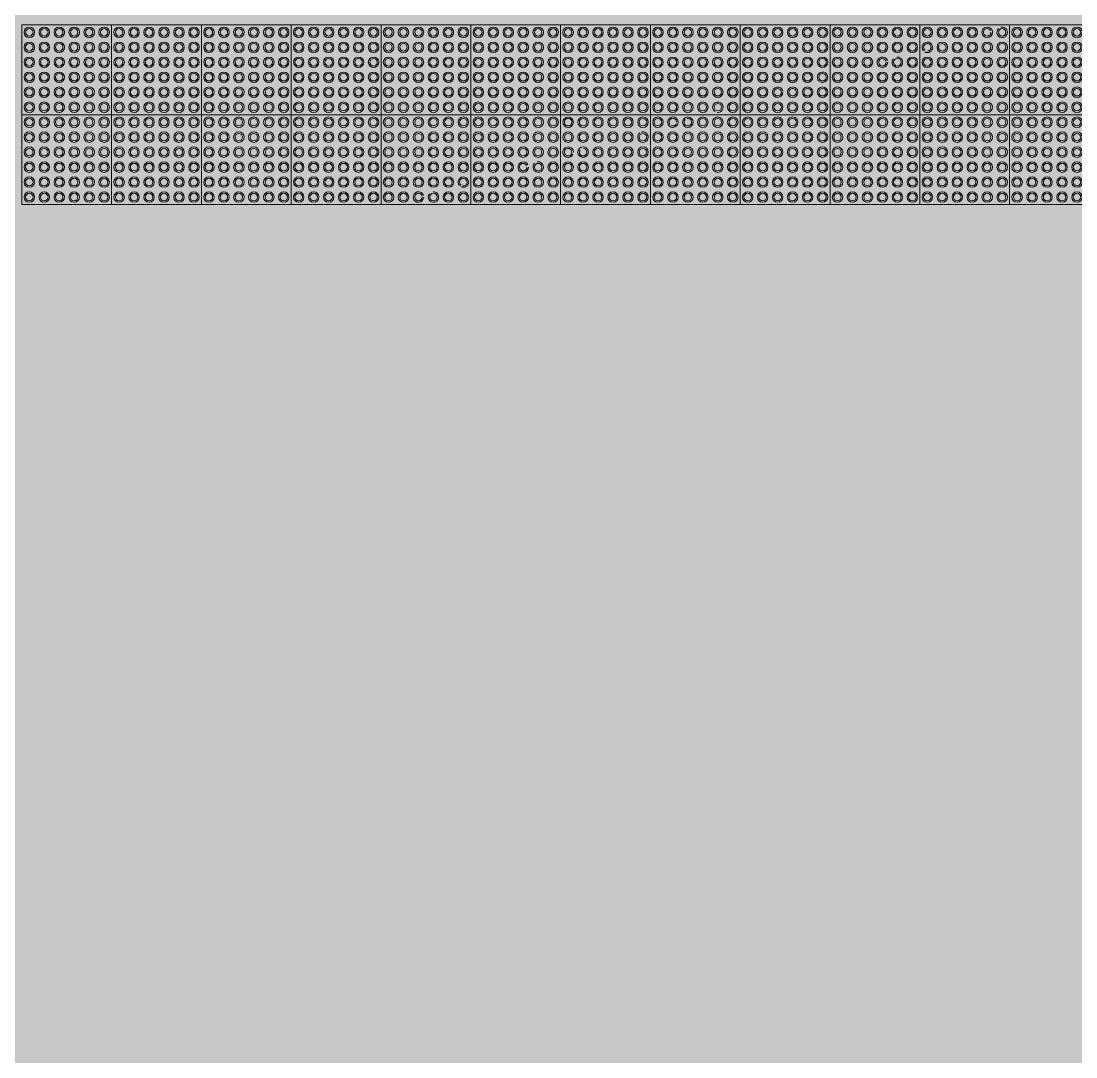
# Model space of a CAD drawing. Header units: millimetres. Extents: x -57519 to 497916, y -349472 to 446842.
# Drawn here: x 384327 to 387851, y 40936 to 44395 of the extents above; entities that cross this region are included whole.
import ezdxf

# ---------------------------------------------------------------- set-up
doc = ezdxf.new("R2010")
doc.units = ezdxf.units.MM
doc.layers.add('A-DETL-GENF', color=92, linetype='Continuous', lineweight=5)
doc.layers.add('A-GENM', color=13, linetype='Continuous', lineweight=5)

# ---------------------------------------------------------------- blocks, each defined once
blk = doc.blocks.new('DLN_Tactile - Hazard warning Tiles-3867762-G_F SINGLE OCCUPANCY DIAGRAM')
at = {"layer": 'A-GENM'}
for p, q in [((150, 150), (-150, 150)), ((-150, 150), (-150, -150)), ((150, -150), (150, 150)), ((-150, -150), (150, -150))]:
    blk.add_line(p, q, dxfattribs=at)
for centre, radius in [((-125, 125), 17.5), ((-75, 125), 17.5), ((-25, 125), 17.5), ((25, 125), 17.5), ((75, 125), 17.5), ((125, 125), 17.5), ((-125, 125), 12.5), ((-75, 125), 12.5), ((-25, 125), 12.5), ((25, 125), 12.5), ((75, 125), 12.5), ((125, 125), 12.5), ((-125, 75), 17.5), ((-125, 75), 12.5), ((-75, 75), 17.5), ((-75, 75), 12.5), ((-25, 75), 17.5), ((-25, 75), 12.5), ((25, 75), 17.5), ((25, 75), 12.5), ((75, 75), 17.5), ((75, 75), 12.5), ((125, 75), 17.5), ((125, 75), 12.5), ((-125, 25), 17.5), ((-125, 25), 12.5), ((-75, 25), 17.5), ((-75, 25), 12.5), ((-25, 25), 17.5), ((-25, 25), 12.5), ((25, 25), 17.5), ((25, 25), 12.5), ((75, 25), 17.5), ((75, 25), 12.5), ((125, 25), 17.5), ((125, 25), 12.5), ((-125, -25), 17.5), ((-125, -25), 12.5), ((-75, -25), 17.5), ((-75, -25), 12.5), ((-25, -25), 17.5), ((-25, -25), 12.5), ((25, -25), 17.5), ((25, -25), 12.5), ((75, -25), 17.5), ((75, -25), 12.5), ((125, -25), 17.5), ((125, -25), 12.5), ((-125, -75), 17.5), ((-125, -75), 12.5), ((-75, -75), 17.5), ((-75, -75), 12.5), ((-25, -75), 17.5), ((-25, -75), 12.5), ((25, -75), 17.5), ((25, -75), 12.5), ((75, -75), 17.5), ((75, -75), 12.5), ((125, -75), 17.5), ((125, -75), 12.5), ((-125, -125), 17.5), ((-125, -125), 12.5), ((-75, -125), 17.5), ((-75, -125), 12.5), ((-25, -125), 17.5), ((-25, -125), 12.5), ((25, -125), 17.5), ((25, -125), 12.5), ((75, -125), 17.5), ((75, -125), 12.5), ((125, -125), 17.5), ((125, -125), 12.5)]:
    blk.add_circle(centre, radius, dxfattribs=at)
blk = doc.blocks.new('DLN_Tactile - Hazard warning Tiles-V786-G_F SINGLE OCCUPANCY DIAGRAM')
at = {"layer": 'A-GENM'}
for p, q in [((150, 150), (-150, 150)), ((-150, 150), (-150, -150)), ((150, -150), (150, 150)), ((-150, -150), (150, -150))]:
    blk.add_line(p, q, dxfattribs=at)
for centre, radius in [((-125, 125), 17.5), ((-75, 125), 17.5), ((-25, 125), 17.5), ((25, 125), 17.5), ((75, 125), 17.5), ((125, 125), 17.5), ((-125, 125), 12.5), ((-75, 125), 12.5), ((-25, 125), 12.5), ((25, 125), 12.5), ((75, 125), 12.5), ((125, 125), 12.5), ((-125, 75), 17.5), ((-125, 75), 12.5), ((-75, 75), 17.5), ((-75, 75), 12.5), ((-25, 75), 17.5), ((-25, 75), 12.5), ((25, 75), 17.5), ((25, 75), 12.5), ((75, 75), 17.5), ((75, 75), 12.5), ((125, 75), 17.5), ((125, 75), 12.5), ((-125, 25), 17.5), ((-125, 25), 12.5), ((-75, 25), 17.5), ((-75, 25), 12.5), ((-25, 25), 17.5), ((-25, 25), 12.5), ((25, 25), 17.5), ((25, 25), 12.5), ((75, 25), 17.5), ((75, 25), 12.5), ((125, 25), 17.5), ((125, 25), 12.5), ((-125, -25), 17.5), ((-125, -25), 12.5), ((-75, -25), 17.5), ((-75, -25), 12.5), ((-25, -25), 17.5), ((-25, -25), 12.5), ((25, -25), 17.5), ((25, -25), 12.5), ((75, -25), 17.5), ((75, -25), 12.5), ((125, -25), 17.5), ((125, -25), 12.5), ((-125, -75), 17.5), ((-125, -75), 12.5), ((-75, -75), 17.5), ((-75, -75), 12.5), ((-25, -75), 17.5), ((-25, -75), 12.5), ((25, -75), 17.5), ((25, -75), 12.5), ((75, -75), 17.5), ((75, -75), 12.5), ((125, -75), 17.5), ((125, -75), 12.5), ((-125, -125), 17.5), ((-125, -125), 12.5), ((-75, -125), 17.5), ((-75, -125), 12.5), ((-25, -125), 17.5), ((-25, -125), 12.5), ((25, -125), 17.5), ((25, -125), 12.5), ((75, -125), 12.5), ((125, -125), 17.5), ((125, -125), 12.5)]:
    blk.add_circle(centre, radius, dxfattribs=at)
for start, end in [(360, 234.1425), (263.5989, 360)]:
    blk.add_arc((75, -125), 17.5, start, end, dxfattribs=at)
blk = doc.blocks.new('DLN_Tactile - Hazard warning Tiles-V787-G_F SINGLE OCCUPANCY DIAGRAM')
at = {"layer": 'A-GENM'}
for p, q in [((150, 150), (-150, 150)), ((-150, 150), (-150, -150)), ((150, -150), (150, 150)), ((-150, -150), (150, -150))]:
    blk.add_line(p, q, dxfattribs=at)
for centre, radius in [((-125, 125), 17.5), ((-75, 125), 17.5), ((-25, 125), 17.5), ((25, 125), 17.5), ((75, 125), 17.5), ((125, 125), 17.5), ((-125, 125), 12.5), ((-75, 125), 12.5), ((-25, 125), 12.5), ((25, 125), 12.5), ((75, 125), 12.5), ((125, 125), 12.5), ((-125, 75), 17.5), ((-125, 75), 12.5), ((-75, 75), 17.5), ((-75, 75), 12.5), ((-25, 75), 17.5), ((-25, 75), 12.5), ((25, 75), 17.5), ((25, 75), 12.5), ((75, 75), 17.5), ((75, 75), 12.5), ((125, 75), 17.5), ((125, 75), 12.5), ((-125, 25), 17.5), ((-125, 25), 12.5), ((-75, 25), 17.5), ((-75, 25), 12.5), ((-25, 25), 17.5), ((-25, 25), 12.5), ((25, 25), 17.5), ((25, 25), 12.5), ((75, 25), 17.5), ((75, 25), 12.5), ((125, 25), 17.5), ((125, 25), 12.5), ((-125, -25), 17.5), ((-125, -25), 12.5), ((-75, -25), 17.5), ((-75, -25), 12.5), ((-25, -25), 17.5), ((-25, -25), 12.5), ((25, -25), 17.5), ((25, -25), 12.5), ((75, -25), 17.5), ((75, -25), 12.5), ((125, -25), 17.5), ((125, -25), 12.5), ((-125, -75), 17.5), ((-125, -75), 12.5), ((-75, -75), 17.5), ((-75, -75), 12.5), ((-25, -75), 17.5), ((-25, -75), 12.5), ((25, -75), 17.5), ((25, -75), 12.5), ((75, -75), 17.5), ((75, -75), 12.5), ((-125, -125), 17.5), ((-125, -125), 12.5), ((-75, -125), 17.5), ((-75, -125), 12.5), ((25, -125), 12.5), ((75, -125), 17.5), ((75, -125), 12.5), ((125, -125), 17.5), ((125, -125), 12.5)]:
    blk.add_circle(centre, radius, dxfattribs=at)
for centre, radius, start, end in [((125, -75), 17.5, 360, 222.7839), ((125, -75), 12.5, 360, 235.8688), ((125, -75), 17.5, 240, 360), ((125, -75), 12.5, 256.6439, 360), ((-25, -125), 17.5, 16.9242, 360), ((-25, -125), 12.5, 12.9764, 360), ((25, -125), 17.5, 139.9393, 360), ((25, -125), 17.5, 360, 93.4775)]:
    blk.add_arc(centre, radius, start, end, dxfattribs=at)
blk = doc.blocks.new('DLN_Tactile - Hazard warning Tiles-V788-G_F SINGLE OCCUPANCY DIAGRAM')
at = {"layer": 'A-GENM'}
for p, q in [((150, 150), (-150, 150)), ((-150, 150), (-150, -150)), ((150, -150), (150, 150)), ((-150, -150), (150, -150))]:
    blk.add_line(p, q, dxfattribs=at)
for centre, radius in [((-125, 125), 17.5), ((-75, 125), 17.5), ((-25, 125), 17.5), ((25, 125), 17.5), ((75, 125), 17.5), ((125, 125), 17.5), ((-125, 125), 12.5), ((-75, 125), 12.5), ((-25, 125), 12.5), ((25, 125), 12.5), ((75, 125), 12.5), ((125, 125), 12.5), ((-125, 75), 17.5), ((-125, 75), 12.5), ((-75, 75), 17.5), ((-75, 75), 12.5), ((-25, 75), 17.5), ((-25, 75), 12.5), ((25, 75), 17.5), ((25, 75), 12.5), ((75, 75), 17.5), ((75, 75), 12.5), ((125, 75), 17.5), ((125, 75), 12.5), ((-125, 25), 17.5), ((-125, 25), 12.5), ((-75, 25), 17.5), ((-75, 25), 12.5), ((-25, 25), 17.5), ((-25, 25), 12.5), ((25, 25), 17.5), ((25, 25), 12.5), ((75, 25), 17.5), ((75, 25), 12.5), ((125, 25), 17.5), ((125, 25), 12.5), ((-125, -25), 17.5), ((-125, -25), 12.5), ((-75, -25), 17.5), ((-75, -25), 12.5), ((-25, -25), 17.5), ((-25, -25), 12.5), ((75, -25), 12.5), ((125, -25), 17.5), ((125, -25), 12.5), ((-125, -75), 17.5), ((-125, -75), 12.5), ((-75, -75), 17.5), ((-75, -75), 12.5), ((-25, -75), 17.5), ((-25, -75), 12.5), ((25, -75), 17.5), ((25, -75), 12.5), ((75, -75), 17.5), ((75, -75), 12.5), ((125, -75), 17.5), ((125, -75), 12.5), ((-125, -125), 17.5), ((-125, -125), 12.5), ((-75, -125), 17.5), ((-75, -125), 12.5), ((-25, -125), 17.5), ((-25, -125), 12.5), ((25, -125), 17.5), ((25, -125), 12.5), ((75, -125), 17.5), ((75, -125), 12.5), ((125, -125), 17.5), ((125, -125), 12.5)]:
    blk.add_circle(centre, radius, dxfattribs=at)
for centre, radius, start, end in [((25, -25), 17.5, 26.1914, 360), ((25, -25), 12.5, 25.9505, 360), ((75, -25), 17.5, 132.9724, 360), ((75, -25), 17.5, 360, 102.7447)]:
    blk.add_arc(centre, radius, start, end, dxfattribs=at)
blk = doc.blocks.new('DLN_Tactile - Hazard warning Tiles-V789-G_F SINGLE OCCUPANCY DIAGRAM')
at = {"layer": 'A-GENM'}
for p, q in [((150, 150), (-150, 150)), ((-150, 150), (-150, -150)), ((150, -150), (150, 150)), ((-150, -150), (150, -150))]:
    blk.add_line(p, q, dxfattribs=at)
for centre, radius in [((-125, 125), 17.5), ((-75, 125), 17.5), ((-25, 125), 17.5), ((25, 125), 17.5), ((75, 125), 17.5), ((125, 125), 17.5), ((-75, 125), 12.5), ((-25, 125), 12.5), ((25, 125), 12.5), ((75, 125), 12.5), ((125, 125), 12.5), ((-125, 75), 17.5), ((-125, 75), 12.5), ((-75, 75), 17.5), ((-75, 75), 12.5), ((-25, 75), 17.5), ((-25, 75), 12.5), ((25, 75), 17.5), ((25, 75), 12.5), ((75, 75), 17.5), ((75, 75), 12.5), ((125, 75), 12.5), ((-75, 25), 17.5), ((-25, 25), 17.5), ((-25, 25), 12.5), ((25, 25), 17.5), ((25, 25), 12.5), ((75, 25), 17.5), ((75, 25), 12.5), ((125, 25), 17.5), ((125, 25), 12.5), ((-125, -25), 17.5), ((-125, -25), 12.5), ((-75, -25), 17.5), ((-75, -25), 12.5), ((-25, -25), 17.5), ((-25, -25), 12.5), ((25, -25), 17.5), ((25, -25), 12.5), ((75, -25), 17.5), ((75, -25), 12.5), ((125, -25), 17.5), ((125, -25), 12.5), ((-125, -75), 17.5), ((-125, -75), 12.5), ((-75, -75), 17.5), ((-75, -75), 12.5), ((-25, -75), 17.5), ((-25, -75), 12.5), ((25, -75), 17.5), ((25, -75), 12.5), ((75, -75), 17.5), ((75, -75), 12.5), ((125, -75), 17.5), ((125, -75), 12.5), ((-125, -125), 17.5), ((-125, -125), 12.5), ((-75, -125), 17.5), ((-75, -125), 12.5), ((-25, -125), 17.5), ((-25, -125), 12.5), ((25, -125), 17.5), ((25, -125), 12.5), ((75, -125), 17.5), ((75, -125), 12.5), ((125, -125), 17.5), ((125, -125), 12.5)]:
    blk.add_circle(centre, radius, dxfattribs=at)
for centre, radius, start, end in [((-125, 125), 12.5, 120, 240), ((-125, 125), 12.5, 240, 360), ((-125, 125), 12.5, 360, 120), ((125, 75), 17.5, 126.0054, 360), ((125, 75), 17.5, 360, 112.0119), ((-125, 25), 17.5, 360, 337.4299), ((-125, 25), 12.5, 360, 226.1151), ((-75, 25), 12.5, 360, 86.0248), ((-125, 25), 12.5, 240, 360), ((-75, 25), 12.5, 145.5422, 360)]:
    blk.add_arc(centre, radius, start, end, dxfattribs=at)
blk = doc.blocks.new('DLN_Tactile - Hazard warning Tiles-V790-G_F SINGLE OCCUPANCY DIAGRAM')
at = {"layer": 'A-GENM'}
for p, q in [((150, 150), (-150, 150)), ((-150, 150), (-150, -150)), ((150, -150), (150, 150)), ((-150, -150), (150, -150))]:
    blk.add_line(p, q, dxfattribs=at)
for centre, radius in [((-125, 125), 17.5), ((-25, 125), 17.5), ((25, 125), 17.5), ((75, 125), 17.5), ((125, 125), 17.5), ((-125, 125), 12.5), ((25, 125), 12.5), ((75, 125), 12.5), ((125, 125), 12.5), ((-125, 75), 17.5), ((-125, 75), 12.5), ((-75, 75), 17.5), ((-75, 75), 12.5), ((-25, 75), 17.5), ((-25, 75), 12.5), ((25, 75), 17.5), ((25, 75), 12.5), ((75, 75), 17.5), ((75, 75), 12.5), ((125, 75), 17.5), ((125, 75), 12.5), ((-125, 25), 17.5), ((-125, 25), 12.5), ((-75, 25), 17.5), ((-75, 25), 12.5), ((-25, 25), 17.5), ((-25, 25), 12.5), ((25, 25), 17.5), ((25, 25), 12.5), ((75, 25), 17.5), ((75, 25), 12.5), ((125, 25), 17.5), ((125, 25), 12.5), ((-125, -25), 17.5), ((-125, -25), 12.5), ((-75, -25), 17.5), ((-75, -25), 12.5), ((-25, -25), 17.5), ((-25, -25), 12.5), ((25, -25), 17.5), ((25, -25), 12.5), ((75, -25), 17.5), ((75, -25), 12.5), ((125, -25), 17.5), ((125, -25), 12.5), ((-125, -75), 17.5), ((-125, -75), 12.5), ((-75, -75), 17.5), ((-75, -75), 12.5), ((-25, -75), 17.5), ((-25, -75), 12.5), ((25, -75), 17.5), ((25, -75), 12.5), ((75, -75), 17.5), ((75, -75), 12.5), ((125, -75), 17.5), ((125, -75), 12.5), ((-125, -125), 17.5), ((-125, -125), 12.5), ((-75, -125), 17.5), ((-75, -125), 12.5), ((-25, -125), 17.5), ((-25, -125), 12.5), ((25, -125), 17.5), ((25, -125), 12.5), ((75, -125), 17.5), ((75, -125), 12.5), ((125, -125), 17.5), ((125, -125), 12.5)]:
    blk.add_circle(centre, radius, dxfattribs=at)
for centre, radius, start, end in [((-75, 125), 17.5, 1.8154, 360), ((-75, 125), 12.5, 360, 216.3613), ((-75, 125), 12.5, 240, 335.2366), ((-25, 125), 12.5, 135.7885, 360), ((-25, 125), 12.5, 360, 98.9988)]:
    blk.add_arc(centre, radius, start, end, dxfattribs=at)
blk = doc.blocks.new('DLN_Tactile - Hazard warning Tiles-V796-G_F SINGLE OCCUPANCY DIAGRAM')
at = {"layer": 'A-GENM'}
for p, q in [((150, 150), (-150, 150)), ((-150, 150), (-150, -150)), ((150, -150), (150, 150)), ((-150, -150), (150, -150))]:
    blk.add_line(p, q, dxfattribs=at)
for centre, radius in [((-125, 125), 17.5), ((-75, 125), 17.5), ((-25, 125), 17.5), ((25, 125), 17.5), ((75, 125), 17.5), ((125, 125), 17.5), ((-125, 125), 12.5), ((-75, 125), 12.5), ((-25, 125), 12.5), ((25, 125), 12.5), ((75, 125), 12.5), ((125, 125), 12.5), ((-125, 75), 17.5), ((-125, 75), 12.5), ((-75, 75), 17.5), ((-75, 75), 12.5), ((-25, 75), 17.5), ((-25, 75), 12.5), ((25, 75), 17.5), ((25, 75), 12.5), ((75, 75), 17.5), ((75, 75), 12.5), ((125, 75), 17.5), ((125, 75), 12.5), ((-125, 25), 17.5), ((-125, 25), 12.5), ((-75, 25), 17.5), ((-75, 25), 12.5), ((-25, 25), 17.5), ((-25, 25), 12.5), ((25, 25), 17.5), ((25, 25), 12.5), ((75, 25), 17.5), ((75, 25), 12.5), ((125, 25), 17.5), ((125, 25), 12.5), ((-125, -25), 17.5), ((-125, -25), 12.5), ((-75, -25), 17.5), ((-75, -25), 12.5), ((-25, -25), 17.5), ((-25, -25), 12.5), ((25, -25), 17.5), ((25, -25), 12.5), ((75, -25), 17.5), ((75, -25), 12.5), ((125, -25), 12.5), ((-125, -75), 17.5), ((-125, -75), 12.5), ((-75, -75), 17.5), ((-75, -75), 12.5), ((25, -75), 17.5), ((75, -75), 17.5), ((75, -75), 12.5), ((125, -75), 17.5), ((125, -75), 12.5), ((-125, -125), 17.5), ((-125, -125), 12.5), ((-75, -125), 17.5), ((-75, -125), 12.5), ((-25, -125), 17.5), ((-25, -125), 12.5), ((25, -125), 17.5), ((25, -125), 12.5), ((75, -125), 17.5), ((75, -125), 12.5), ((125, -125), 17.5), ((125, -125), 12.5)]:
    blk.add_circle(centre, radius, dxfattribs=at)
for centre, radius, start, end in [((125, -25), 17.5, 360, 227.1756), ((125, -25), 17.5, 240, 360), ((-25, -75), 17.5, 11.0826, 360), ((-25, -75), 12.5, 4.7982, 360), ((25, -75), 12.5, 126.0347, 360), ((25, -75), 12.5, 360, 111.9728)]:
    blk.add_arc(centre, radius, start, end, dxfattribs=at)
blk = doc.blocks.new('DLN_Tactile - Hazard warning Tiles-V797-G_F SINGLE OCCUPANCY DIAGRAM')
at = {"layer": 'A-GENM'}
for p, q in [((150, 150), (-150, 150)), ((-150, 150), (-150, -150)), ((150, -150), (150, 150)), ((-150, -150), (150, -150))]:
    blk.add_line(p, q, dxfattribs=at)
for centre, radius in [((-125, 125), 17.5), ((-75, 125), 17.5), ((-25, 125), 17.5), ((25, 125), 17.5), ((75, 125), 17.5), ((125, 125), 17.5), ((-125, 125), 12.5), ((-75, 125), 12.5), ((-25, 125), 12.5), ((25, 125), 12.5), ((75, 125), 12.5), ((125, 125), 12.5), ((-125, 75), 17.5), ((-125, 75), 12.5), ((-75, 75), 17.5), ((-75, 75), 12.5), ((-25, 75), 17.5), ((-25, 75), 12.5), ((25, 75), 17.5), ((25, 75), 12.5), ((75, 75), 17.5), ((75, 75), 12.5), ((125, 75), 17.5), ((125, 75), 12.5), ((-125, 25), 17.5), ((-125, 25), 12.5), ((-75, 25), 17.5), ((-75, 25), 12.5), ((-25, 25), 17.5), ((-25, 25), 12.5), ((75, 25), 12.5), ((125, 25), 17.5), ((125, 25), 12.5), ((-125, -25), 17.5), ((-125, -25), 12.5), ((-75, -25), 17.5), ((-75, -25), 12.5), ((-25, -25), 17.5), ((-25, -25), 12.5), ((25, -25), 17.5), ((25, -25), 12.5), ((75, -25), 17.5), ((75, -25), 12.5), ((125, -25), 17.5), ((125, -25), 12.5), ((-125, -75), 17.5), ((-125, -75), 12.5), ((-75, -75), 17.5), ((-75, -75), 12.5), ((-25, -75), 17.5), ((-25, -75), 12.5), ((25, -75), 17.5), ((25, -75), 12.5), ((75, -75), 17.5), ((75, -75), 12.5), ((125, -75), 17.5), ((125, -75), 12.5), ((-125, -125), 17.5), ((-125, -125), 12.5), ((-75, -125), 17.5), ((-75, -125), 12.5), ((-25, -125), 17.5), ((-25, -125), 12.5), ((25, -125), 17.5), ((25, -125), 12.5), ((75, -125), 17.5), ((75, -125), 12.5), ((125, -125), 17.5), ((125, -125), 12.5)]:
    blk.add_circle(centre, radius, dxfattribs=at)
for centre, radius, start, end in [((25, 25), 17.5, 20.3498, 360), ((25, 25), 12.5, 17.7722, 360), ((75, 25), 17.5, 137.364, 360), ((75, 25), 17.5, 360, 96.9031)]:
    blk.add_arc(centre, radius, start, end, dxfattribs=at)
blk = doc.blocks.new('DLN_Tactile - Hazard warning Tiles-V798-G_F SINGLE OCCUPANCY DIAGRAM')
at = {"layer": 'A-GENM'}
for p, q in [((150, 150), (-150, 150)), ((-150, 150), (-150, -150)), ((150, -150), (150, 147.3)), ((-150, -150), (150, -150))]:
    blk.add_line(p, q, dxfattribs=at)
for centre, radius in [((-125, 125), 17.5), ((-75, 125), 17.5), ((-25, 125), 17.5), ((25, 125), 17.5), ((75, 125), 17.5), ((-125, 125), 12.5), ((-75, 125), 12.5), ((-25, 125), 12.5), ((25, 125), 12.5), ((125, 125), 12.5), ((-75, 75), 17.5), ((-25, 75), 17.5), ((-25, 75), 12.5), ((25, 75), 17.5), ((25, 75), 12.5), ((75, 75), 17.5), ((75, 75), 12.5), ((125, 75), 17.5), ((125, 75), 12.5), ((-125, 25), 17.5), ((-125, 25), 12.5), ((-75, 25), 17.5), ((-75, 25), 12.5), ((-25, 25), 17.5), ((-25, 25), 12.5), ((25, 25), 17.5), ((25, 25), 12.5), ((75, 25), 17.5), ((75, 25), 12.5), ((125, 25), 17.5), ((125, 25), 12.5), ((-125, -25), 17.5), ((-125, -25), 12.5), ((-75, -25), 17.5), ((-75, -25), 12.5), ((-25, -25), 17.5), ((-25, -25), 12.5), ((25, -25), 17.5), ((25, -25), 12.5), ((75, -25), 17.5), ((75, -25), 12.5), ((125, -25), 17.5), ((125, -25), 12.5), ((-125, -75), 17.5), ((-125, -75), 12.5), ((-75, -75), 17.5), ((-75, -75), 12.5), ((-25, -75), 17.5), ((-25, -75), 12.5), ((25, -75), 17.5), ((25, -75), 12.5), ((75, -75), 17.5), ((75, -75), 12.5), ((125, -75), 17.5), ((125, -75), 12.5), ((-125, -125), 17.5), ((-125, -125), 12.5), ((-75, -125), 17.5), ((-75, -125), 12.5), ((-25, -125), 17.5), ((-25, -125), 12.5), ((25, -125), 17.5), ((25, -125), 12.5), ((75, -125), 17.5), ((75, -125), 12.5), ((125, -125), 17.5), ((125, -125), 12.5)]:
    blk.add_circle(centre, radius, dxfattribs=at)
for centre, radius, start, end in [((125, 125), 17.5, 360, 106.1703), ((75, 125), 12.5, 30.7462, 360), ((125, 125), 17.5, 130.3971, 360), ((-125, 75), 17.5, 360, 220.2086), ((-125, 75), 12.5, 360, 232.2634), ((-125, 75), 17.5, 240, 360), ((-125, 75), 12.5, 271.1696, 360), ((-75, 75), 12.5, 151.6905, 360), ((-75, 75), 12.5, 360, 120)]:
    blk.add_arc(centre, radius, start, end, dxfattribs=at)
blk = doc.blocks.new('DLN_Tactile - Hazard warning Tiles-V799-G_F SINGLE OCCUPANCY DIAGRAM')
at = {"layer": 'A-GENM'}
for p, q in [((150, 150), (-150, 150)), ((-150, 147.3), (-150, -150)), ((150, -150), (150, 150)), ((-150, -150), (150, -150))]:
    blk.add_line(p, q, dxfattribs=at)
for centre, radius in [((-125, 125), 17.5), ((-75, 125), 17.5), ((-25, 125), 17.5), ((25, 125), 17.5), ((75, 125), 17.5), ((125, 125), 17.5), ((-125, 125), 12.5), ((-75, 125), 12.5), ((-25, 125), 12.5), ((25, 125), 12.5), ((75, 125), 12.5), ((125, 125), 12.5), ((-125, 75), 17.5), ((-125, 75), 12.5), ((-75, 75), 17.5), ((-75, 75), 12.5), ((-25, 75), 17.5), ((-25, 75), 12.5), ((25, 75), 17.5), ((25, 75), 12.5), ((75, 75), 17.5), ((75, 75), 12.5), ((125, 75), 17.5), ((125, 75), 12.5), ((-125, 25), 17.5), ((-125, 25), 12.5), ((-75, 25), 17.5), ((-75, 25), 12.5), ((-25, 25), 17.5), ((-25, 25), 12.5), ((25, 25), 17.5), ((25, 25), 12.5), ((75, 25), 17.5), ((75, 25), 12.5), ((125, 25), 17.5), ((125, 25), 12.5), ((-125, -25), 17.5), ((-125, -25), 12.5), ((-75, -25), 17.5), ((-75, -25), 12.5), ((-25, -25), 17.5), ((-25, -25), 12.5), ((25, -25), 17.5), ((25, -25), 12.5), ((75, -25), 17.5), ((75, -25), 12.5), ((125, -25), 17.5), ((125, -25), 12.5), ((-125, -75), 17.5), ((-125, -75), 12.5), ((-75, -75), 17.5), ((-75, -75), 12.5), ((-25, -75), 17.5), ((-25, -75), 12.5), ((25, -75), 17.5), ((25, -75), 12.5), ((75, -75), 17.5), ((75, -75), 12.5), ((125, -75), 17.5), ((125, -75), 12.5), ((-125, -125), 17.5), ((-125, -125), 12.5), ((-75, -125), 17.5), ((-75, -125), 12.5), ((-25, -125), 17.5), ((-25, -125), 12.5), ((25, -125), 17.5), ((25, -125), 12.5), ((75, -125), 17.5), ((75, -125), 12.5), ((125, -125), 17.5), ((125, -125), 12.5)]:
    blk.add_circle(centre, radius, dxfattribs=at)

msp = doc.modelspace()

# ---------------------------------------------------------------- hatches: boundary and pattern name
at = {"layer": 'A-DETL-GENF', "transparency": 33554585}
h = msp.add_hatch(color=201, dxfattribs=at)
h.paths.add_polyline_path([(378712.3, -2142.5), (378712.3, 5707.5), (408249.8, 5707.5), (408249.8, 31607.5), (411824.8, 31607.5), (411824.8, 28857.5), (414124.8, 28857.5), (414124.8, 34332.5), (417674.8, 34332.5), (417674.8, 35647.5), (420699.8, 35647.5), (420699.8, 52157.5), (392454.3, 52157.5), (392454.3, 45782.5), (382199.8, 45782.5), (382199.8, 52157.5), (367049.8, 52157.5), (367049.8, 5707.5), (368349.8, 5707.5), (368349.8, 3222.2), (374112.3, -1265.4), (374112.3, -2142.5), (376972.2, -2142.5)], flags=0)
h.paths.add_polyline_path([(370849.8, 8157.5), (370849.8, 9357.5), (369649.8, 9357.5), (369649.8, 15624.2), (370889.8, 15624.2), (370889.8, 9397.5), (371149.8, 9397.5), (371149.8, 8157.5)], flags=0)
h.paths.add_polyline_path([(388124.8, 8157.5), (388124.8, 9397.5), (389899.8, 9397.5), (389899.8, 8157.5)], flags=0)
h.paths.add_polyline_path([(382791.7, 8157.5), (382352.3, 8157.5), (382352.3, 9397.5), (387324.8, 9397.5), (387324.8, 8157.5), (386671.4, 8157.5)], flags=0)
h.paths.add_polyline_path([(404599.8, 8157.5), (396937.3, 8157.5), (396937.3, 9397.5), (404599.8, 9397.5), (404599.8, 8571.4)], flags=0)
h.paths.add_polyline_path([(394430.7, 8157.5), (392899.8, 8157.5), (392899.8, 9397.5), (396137.3, 9397.5), (396137.3, 8157.5)], flags=0)
h.paths.add_polyline_path([(405799.8, 12397.5), (404559.8, 12397.5), (404559.8, 15624.2), (405799.8, 15624.2), (405799.8, 12969.9)], flags=0)
h.paths.add_polyline_path([(370889.8, 16424.2), (369649.8, 16424.2), (369649.8, 23040.8), (370889.8, 23040.8), (370889.8, 17368.3)], flags=0)
h.paths.add_polyline_path([(404559.8, 16424.2), (404559.8, 23040.8), (405799.8, 23040.8), (405799.8, 16424.2)], flags=0)
h.paths.add_polyline_path([(369649.8, 23840.8), (369649.8, 30107.5), (370849.8, 30107.5), (370849.8, 31307.5), (371149.8, 31307.5), (371149.8, 30107.5), (370889.8, 30107.5), (370889.8, 23840.8)], flags=0)
h.paths.add_polyline_path([(404559.8, 23840.8), (404559.8, 27067.5), (405799.8, 27067.5), (405799.8, 23840.8)], flags=0)
h.paths.add_polyline_path([(388124.8, 30067.5), (388124.8, 31307.5), (389399.8, 31307.5), (389399.8, 30067.5)], flags=0)
h.paths.add_polyline_path([(373449.8, 30067.5), (373449.8, 31307.5), (378512.3, 31307.5), (378512.3, 30067.5), (375032.4, 30067.5)], flags=0)
h.paths.add_polyline_path([(386671.4, 30067.5), (382349.8, 30067.5), (382349.8, 31307.5), (387324.8, 31307.5), (387324.8, 30067.5)], flags=0)
h.paths.add_polyline_path([(394430.7, 30067.5), (392399.8, 30067.5), (392399.8, 31307.5), (396137.3, 31307.5), (396137.3, 30067.5)], flags=0)
h.paths.add_polyline_path([(402190, 30067.5), (396937.3, 30067.5), (396937.3, 31307.5), (404599.8, 31307.5), (404599.8, 30067.5), (404129.8, 30067.5)], flags=0)
h.paths.add_polyline_path([(407299.8, 35797.5), (407299.8, 36247.5), (408249.8, 36247.5), (408249.8, 35797.5), (408009.5, 35797.5)], flags=0)
h.paths.add_polyline_path([(412649.8, 35797.5), (412649.8, 37247.5), (415649.8, 37247.5), (415649.8, 35797.5), (413829, 35797.5)], flags=0)
h.paths.add_polyline_path([(412649.8, 37397.5), (412649.8, 37897.5), (418299.8, 37897.5), (418299.8, 37397.5), (412859.1, 37397.5)], flags=0)
h.paths.add_polyline_path([(408979.4, 37847.5), (408399.8, 37847.5), (408399.8, 38327.5), (410749.8, 38327.5), (410749.8, 37847.5), (409949.3, 37847.5)], flags=0)
h.paths.add_polyline_path([(381599.8, 37907.5), (381599.8, 39557.5), (382049.8, 39557.5), (382049.8, 37907.5), (381821.8, 37907.5)], flags=0)
h.paths.add_polyline_path([(406069.7, 38657.5), (404849.8, 38657.5), (404849.8, 49957.5), (408249.8, 49957.5), (408249.8, 38657.5), (408009.5, 38657.5)], flags=0)
h.paths.add_polyline_path([(370182.8, 40207.5), (369149.8, 40207.5), (369149.8, 40707.5), (370699.8, 40707.5), (370699.8, 40207.5)], flags=0)
h.paths.add_polyline_path([(381599.8, 40257.5), (381599.8, 42757.5), (382049.8, 42757.5), (382049.8, 40257.5), (381821.8, 40257.5)], flags=0)
h.paths.add_polyline_path([(414798.9, 42697.5), (410674.8, 42697.5), (410674.8, 43197.5), (418349.8, 43197.5), (418349.8, 42697.5), (415768.8, 42697.5)], flags=0)
h.paths.add_polyline_path([(377289.8, 42907.5), (375749.8, 42907.5), (375749.8, 43407.5), (377289.8, 43407.5), (377289.8, 43209.2)], flags=0)
h.paths.add_polyline_path([(382049.8, 46907.5), (379399.8, 46907.5), (379399.8, 52007.5), (382049.8, 52007.5), (382049.8, 47057.9)], flags=0)
h.paths.add_polyline_path([(410919.2, 47837.5), (410674.8, 47837.5), (410674.8, 48337.5), (418349.8, 48337.5), (418349.8, 47837.5), (411404.2, 47837.5)], flags=0)
h.paths.add_polyline_path([(408399.8, 50107.5), (408399.8, 52007.5), (408849.8, 52007.5), (408849.8, 50107.5)], flags=0)

# ---------------------------------------------------------------- block references
at = {"layer": 'A-GENM'}
for name, p in [('DLN_Tactile - Hazard warning Tiles-3867762-G_F SINGLE OCCUPANCY DIAGRAM', (384479.8, 44232.5)), ('DLN_Tactile - Hazard warning Tiles-3867762-G_F SINGLE OCCUPANCY DIAGRAM', (384779.8, 44232.5)), ('DLN_Tactile - Hazard warning Tiles-3867762-G_F SINGLE OCCUPANCY DIAGRAM', (385079.8, 44232.5)), ('DLN_Tactile - Hazard warning Tiles-3867762-G_F SINGLE OCCUPANCY DIAGRAM', (385379.8, 44232.5)), ('DLN_Tactile - Hazard warning Tiles-3867762-G_F SINGLE OCCUPANCY DIAGRAM', (385679.8, 44232.5)), ('DLN_Tactile - Hazard warning Tiles-3867762-G_F SINGLE OCCUPANCY DIAGRAM', (385979.8, 44232.5)), ('DLN_Tactile - Hazard warning Tiles-3867762-G_F SINGLE OCCUPANCY DIAGRAM', (386279.8, 44232.5)), ('DLN_Tactile - Hazard warning Tiles-V786-G_F SINGLE OCCUPANCY DIAGRAM', (386579.8, 44232.5)), ('DLN_Tactile - Hazard warning Tiles-V796-G_F SINGLE OCCUPANCY DIAGRAM', (386879.8, 44232.5)), ('DLN_Tactile - Hazard warning Tiles-V797-G_F SINGLE OCCUPANCY DIAGRAM', (387179.8, 44232.5)), ('DLN_Tactile - Hazard warning Tiles-V798-G_F SINGLE OCCUPANCY DIAGRAM', (387479.8, 44232.5)), ('DLN_Tactile - Hazard warning Tiles-V799-G_F SINGLE OCCUPANCY DIAGRAM', (387779.8, 44232.5)), ('DLN_Tactile - Hazard warning Tiles-3867762-G_F SINGLE OCCUPANCY DIAGRAM', (384479.8, 43932.5)), ('DLN_Tactile - Hazard warning Tiles-3867762-G_F SINGLE OCCUPANCY DIAGRAM', (384779.8, 43932.5)), ('DLN_Tactile - Hazard warning Tiles-3867762-G_F SINGLE OCCUPANCY DIAGRAM', (385079.8, 43932.5)), ('DLN_Tactile - Hazard warning Tiles-3867762-G_F SINGLE OCCUPANCY DIAGRAM', (385379.8, 43932.5)), ('DLN_Tactile - Hazard warning Tiles-V787-G_F SINGLE OCCUPANCY DIAGRAM', (385679.8, 43932.5)), ('DLN_Tactile - Hazard warning Tiles-V788-G_F SINGLE OCCUPANCY DIAGRAM', (385979.8, 43932.5)), ('DLN_Tactile - Hazard warning Tiles-V789-G_F SINGLE OCCUPANCY DIAGRAM', (386279.8, 43932.5)), ('DLN_Tactile - Hazard warning Tiles-V790-G_F SINGLE OCCUPANCY DIAGRAM', (386579.8, 43932.5)), ('DLN_Tactile - Hazard warning Tiles-3867762-G_F SINGLE OCCUPANCY DIAGRAM', (386879.8, 43932.5)), ('DLN_Tactile - Hazard warning Tiles-3867762-G_F SINGLE OCCUPANCY DIAGRAM', (387179.8, 43932.5)), ('DLN_Tactile - Hazard warning Tiles-3867762-G_F SINGLE OCCUPANCY DIAGRAM', (387479.8, 43932.5)), ('DLN_Tactile - Hazard warning Tiles-3867762-G_F SINGLE OCCUPANCY DIAGRAM', (387779.8, 43932.5))]:
    msp.add_blockref(name, p, dxfattribs=at)

doc.saveas('drawing.dxf')
